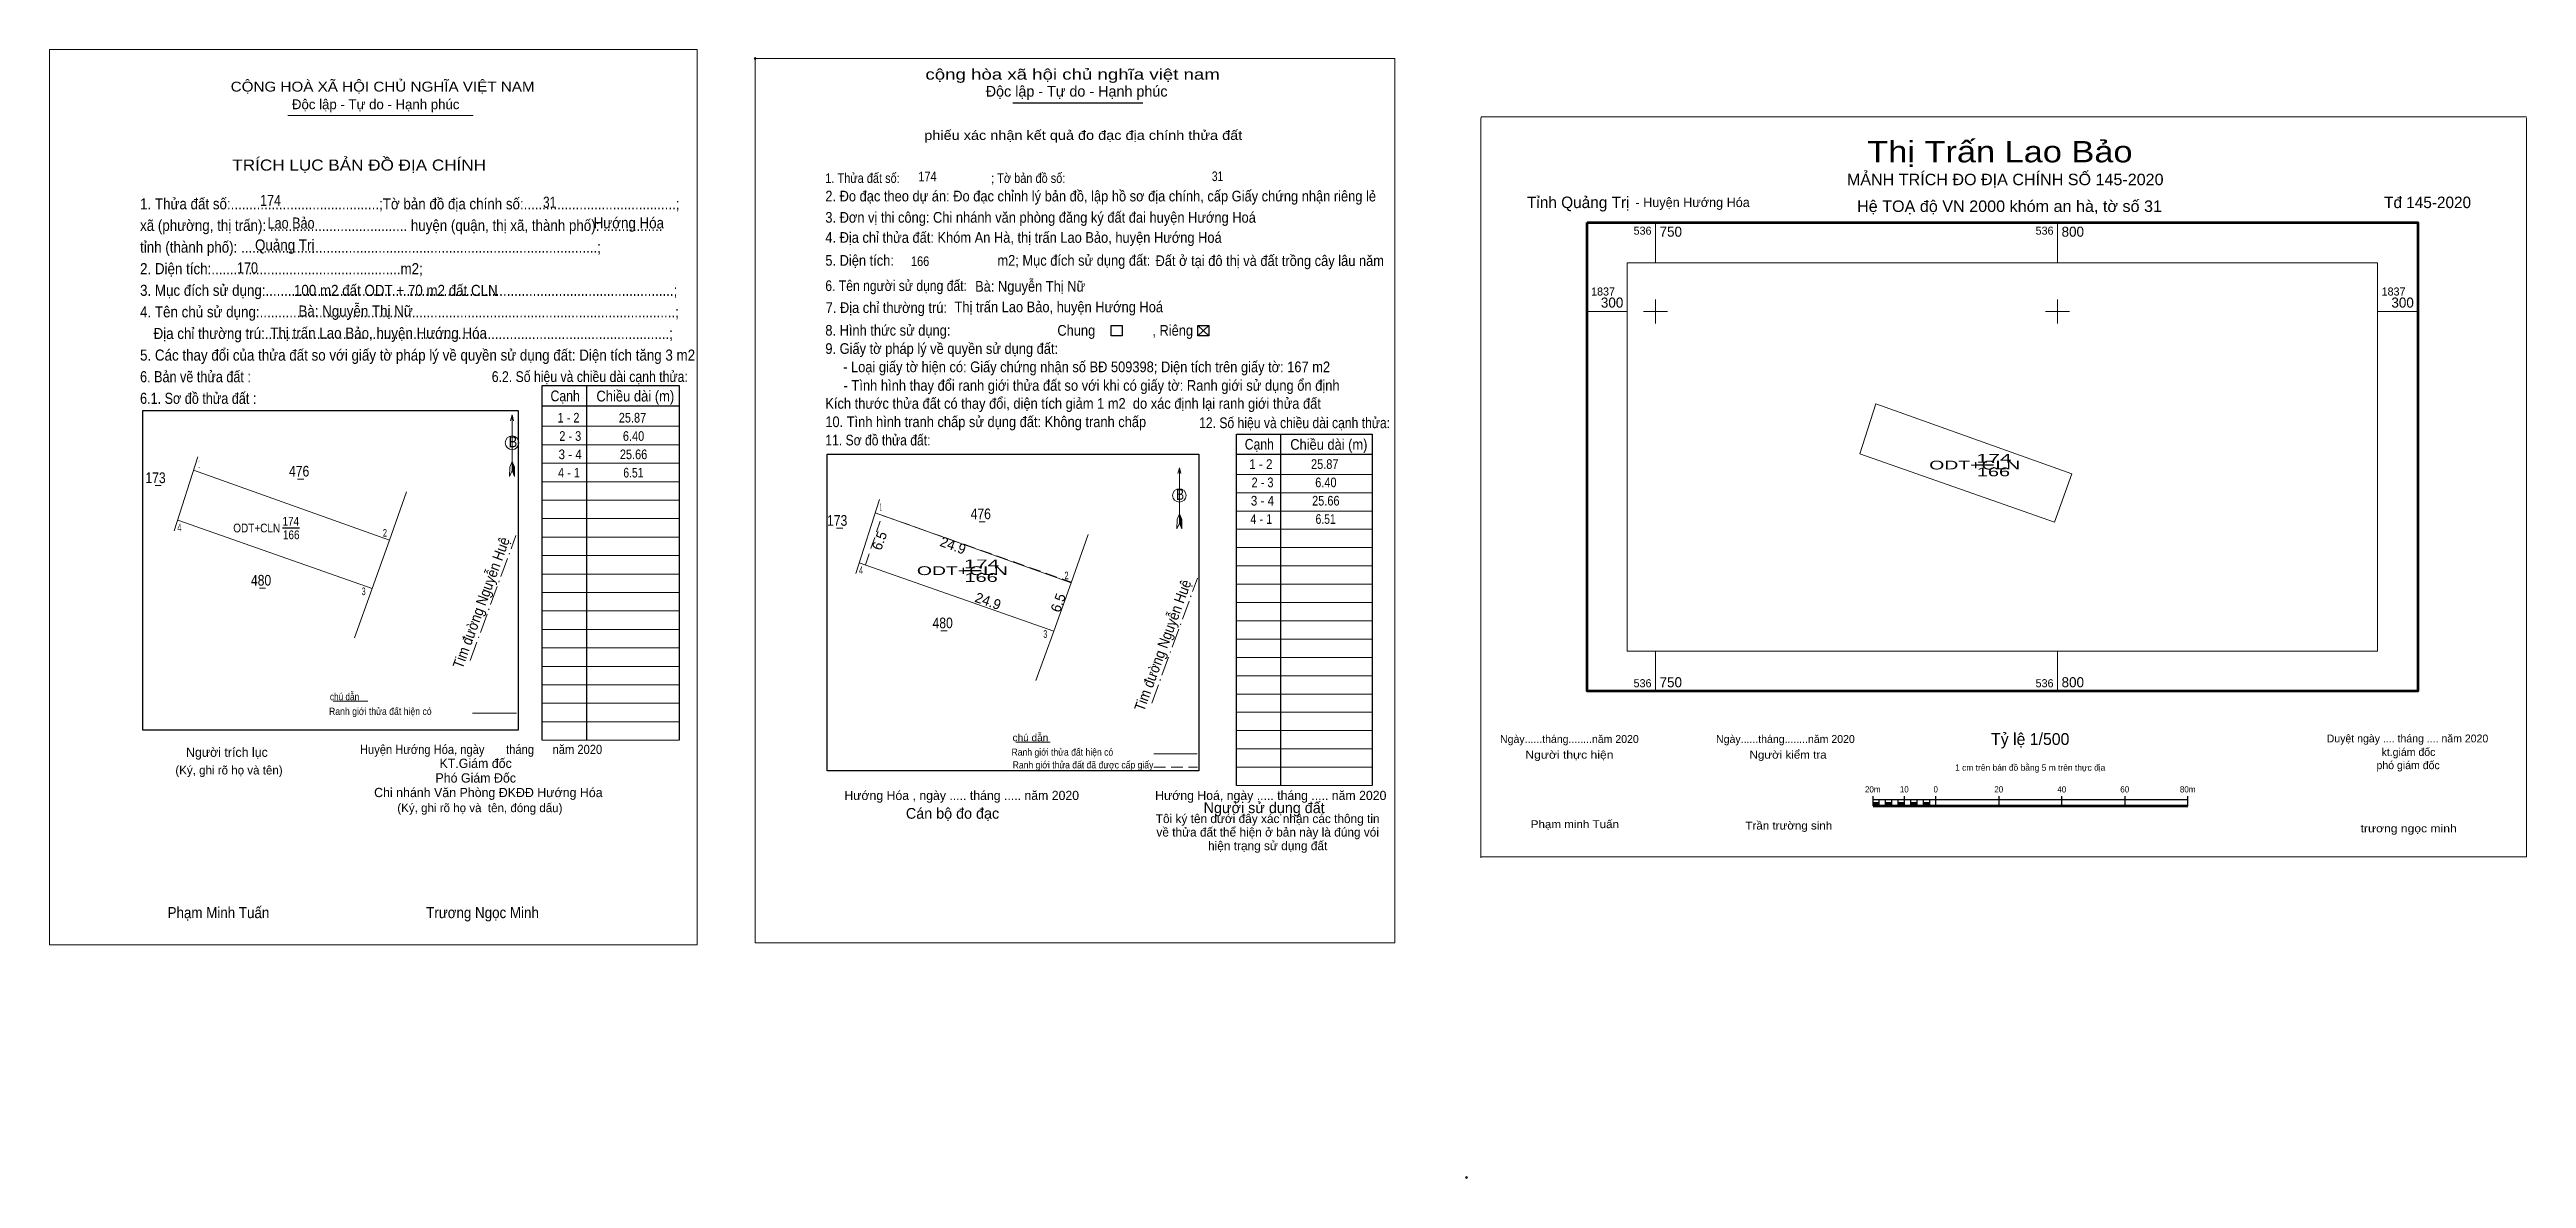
# Model space of a CAD drawing. Header units: metres. Extents: x 536550 to 536858, y 1837192 to 1837333.
import ezdxf
from ezdxf.enums import TextEntityAlignment as Align

# ---------------------------------------------------------------- set-up
doc = ezdxf.new("R2010")
doc.units = ezdxf.units.M
doc.header["$LTSCALE"] = 0.48
doc.header["$PDMODE"] = 32
doc.header["$PDSIZE"] = 0.24
doc.linetypes.add('DOT_DASHED', pattern=[7.7, 5, -1.2, 0.3, -1.2])
doc.linetypes.add('MEDIUM_DASHED', pattern=[4.5, 3, -1.5])
for name, color, linetype, lineweight in [('1', 7, 'Continuous', 13), ('10', 7, 'Continuous', 13), ('13', 7, 'Continuous', 25), ('17', 7, 'Continuous', 13), ('2', 7, 'Continuous', 25), ('23', 7, 'Continuous', 13), ('27', 7, 'DOT_DASHED', 13), ('30', 7, 'Continuous', 13), ('50', 7, 'Continuous', 25), ('6', 7, 'Continuous', 13), ('63', 7, 'Continuous', 13), ('9', 7, 'Continuous', 13)]:
    doc.layers.add(name, color=color, linetype=linetype, lineweight=lineweight)
for name, color, linetype in [('16', 7, 'Continuous'), ('36', 7, 'Continuous'), ('48', 7, 'Continuous'), ('52', 7, 'Continuous')]:
    doc.layers.add(name, color=color, linetype=linetype)

msp = doc.modelspace()

# ---------------------------------------------------------------- hatches: boundary and pattern name
at = {"layer": '2'}
for points in [[(536777.05, 1837238.52), (536777.83, 1837238.52), (536777.83, 1837238.91), (536777.05, 1837238.91)], [(536778.61, 1837238.52), (536779.4, 1837238.52), (536779.4, 1837238.91), (536778.61, 1837238.91)], [(536780.18, 1837238.52), (536780.97, 1837238.52), (536780.97, 1837238.91), (536780.18, 1837238.91)], [(536781.75, 1837238.52), (536782.53, 1837238.52), (536782.53, 1837238.91), (536781.75, 1837238.91)], [(536783.32, 1837238.52), (536784.1, 1837238.52), (536784.1, 1837238.91), (536783.32, 1837238.91)]]:
    msp.add_hatch(color=256, dxfattribs=at).paths.add_polyline_path(points)

# ---------------------------------------------------------------- linework, layer by layer
at = {"layer": '1'}
for p, q in [((536693.06, 1837298.27), (536694.42, 1837296.99)), ((536693.06, 1837296.99), (536694.42, 1837298.27)), ((536607.77, 1837287.16), (536607.77, 1837280.21)), ((536611.52, 1837285.73), (536628.56, 1837285.73)), ((536611.52, 1837283.43), (536628.56, 1837283.43)), ((536607.77, 1837281.36), (536607.48, 1837280.65)), ((536607.77, 1837281.36), (536608.07, 1837280.65)), ((536607.77, 1837281.26), (536608.07, 1837280.54)), ((536607.77, 1837281.16), (536608.07, 1837280.44)), ((536607.77, 1837281.06), (536608.07, 1837280.34)), ((536607.77, 1837280.95), (536608.07, 1837280.24)), ((536607.77, 1837280.85), (536608.07, 1837280.13)), ((536607.77, 1837280.75), (536608.07, 1837280.03)), ((536607.77, 1837280.65), (536608.08, 1837279.93)), ((536607.77, 1837280.56), (536608.08, 1837279.82)), ((536607.77, 1837280.46), (536608.08, 1837279.72)), ((536607.77, 1837280.36), (536608.08, 1837279.62)), ((536607.77, 1837280.21), (536608.08, 1837279.5)), ((536608.08, 1837279.5), (536608.07, 1837280.65)), ((536611.52, 1837281.13), (536628.56, 1837281.13)), ((536690.77, 1837280.57), (536690.77, 1837273.68)), ((536611.52, 1837278.84), (536628.56, 1837278.84)), ((536697.89, 1837279.74), (536714.77, 1837279.74)), ((536697.89, 1837277.47), (536714.77, 1837277.47)), ((536611.52, 1837276.54), (536628.56, 1837276.54)), ((536611.52, 1837274.24), (536628.56, 1837274.24)), ((536690.77, 1837274.82), (536690.49, 1837274.12)), ((536690.77, 1837274.82), (536691.07, 1837274.12)), ((536690.77, 1837274.72), (536691.07, 1837274.02)), ((536690.77, 1837274.63), (536691.07, 1837273.92)), ((536690.77, 1837274.53), (536691.07, 1837273.82)), ((536690.77, 1837274.42), (536691.07, 1837273.72)), ((536690.77, 1837274.33), (536691.07, 1837273.61)), ((536690.77, 1837274.23), (536691.07, 1837273.51)), ((536690.77, 1837274.13), (536691.07, 1837273.41)), ((536690.77, 1837274.03), (536691.07, 1837273.31)), ((536691.08, 1837272.98), (536691.07, 1837274.12)), ((536697.89, 1837275.19), (536714.77, 1837275.19)), ((536611.52, 1837271.94), (536628.56, 1837271.94)), ((536690.77, 1837273.93), (536691.07, 1837273.2)), ((536690.77, 1837273.83), (536691.08, 1837273.1)), ((536690.77, 1837273.68), (536691.08, 1837272.98)), ((536697.89, 1837272.91), (536714.77, 1837272.91)), ((536611.52, 1837269.64), (536628.56, 1837269.64)), ((536697.89, 1837270.64), (536714.77, 1837270.64)), ((536697.89, 1837268.36), (536714.77, 1837268.36)), ((536611.52, 1837267.35), (536628.56, 1837267.35)), ((536611.52, 1837265.05), (536628.56, 1837265.05)), ((536697.89, 1837266.08), (536714.77, 1837266.08)), ((536611.52, 1837262.75), (536628.56, 1837262.75)), ((536697.89, 1837263.81), (536714.77, 1837263.81)), ((536611.52, 1837260.45), (536628.56, 1837260.45)), ((536697.89, 1837261.53), (536714.77, 1837261.53)), ((536697.89, 1837259.25), (536714.77, 1837259.25)), ((536611.52, 1837258.15), (536628.56, 1837258.15)), ((536611.52, 1837255.86), (536628.56, 1837255.86)), ((536697.89, 1837256.98), (536714.77, 1837256.98)), ((536611.52, 1837253.56), (536628.56, 1837253.56)), ((536697.89, 1837254.7), (536714.77, 1837254.7)), ((536611.52, 1837251.26), (536628.56, 1837251.26)), ((536697.89, 1837252.42), (536714.77, 1837252.42)), ((536697.89, 1837250.15), (536714.77, 1837250.15)), ((536611.52, 1837248.96), (536628.56, 1837248.96)), ((536611.52, 1837246.66), (536628.56, 1837246.66)), ((536697.89, 1837247.87), (536714.77, 1837247.87)), ((536697.89, 1837245.6), (536714.77, 1837245.6)), ((536697.89, 1837243.32), (536714.77, 1837243.32)), ((536697.89, 1837241.04), (536714.77, 1837241.04))]:
    msp.add_line(p, q, dxfattribs=at)
at = {"layer": '1', "lineweight": 25}
for p, q in [((536617.04, 1837290.79), (536617.04, 1837246.66)), ((536611.52, 1837288.29), (536628.56, 1837288.29)), ((536703.35, 1837284.75), (536703.35, 1837241.04)), ((536697.89, 1837282.28), (536714.77, 1837282.28))]:
    msp.add_line(p, q, dxfattribs=at)
for points in [[(536611.52, 1837246.66), (536611.52, 1837290.79), (536628.56, 1837290.79), (536628.56, 1837246.66)], [(536697.89, 1837241.04), (536697.89, 1837284.75), (536714.77, 1837284.75), (536714.77, 1837241.04)]]:
    msp.add_lwpolyline(points, dxfattribs=at)
for points in [[(536561.84, 1837287.71), (536608.52, 1837287.71), (536608.52, 1837247.94), (536561.84, 1837247.94)], [(536646.97, 1837282.27), (536693.21, 1837282.27), (536693.21, 1837242.88), (536646.97, 1837242.88)]]:
    msp.add_lwpolyline(points, close=True, dxfattribs=at)
at = {"layer": '1'}
for points in [[(536607.97, 1837286.42), (536607.77, 1837287.16), (536607.58, 1837286.42)], [(536607.77, 1837280.21), (536607.47, 1837279.5), (536607.48, 1837280.65)], [(536690.97, 1837279.84), (536690.77, 1837280.57), (536690.58, 1837279.84)], [(536690.77, 1837273.68), (536690.47, 1837272.98), (536690.49, 1837274.12)]]:
    msp.add_lwpolyline(points, dxfattribs=at)
for centre, radius in [((536607.775, 1837283.683), 0.848), ((536690.774, 1837277.129), 0.84)]:
    msp.add_circle(centre, radius, dxfattribs=at)
msp.add_point((536638.01, 1837331.51), dxfattribs=at)
at = {"layer": '10'}
for p, q in [((536565.76, 1837272.72), (536568.69, 1837281.92)), ((536568.16, 1837280.27), (536592.53, 1837271.56)), ((536590.39, 1837265.53), (536566.19, 1837274.07)), ((536650.53, 1837267.41), (536653.46, 1837276.61)), ((536652.93, 1837274.96), (536677.3, 1837266.25)), ((536675.16, 1837260.22), (536650.96, 1837268.76))]:
    msp.add_line(p, q, dxfattribs=at)
msp.add_lwpolyline([(536799.62, 1837273.79), (536775.42, 1837282.32), (536777.39, 1837288.53), (536801.76, 1837279.82)], dxfattribs=at)
at = {"layer": '13'}
for p, q in [((536789.89, 1837280.92), (536792.03, 1837280.92)), ((536579.21, 1837273.08), (536581.35, 1837273.08)), ((536663.98, 1837267.77), (536666.12, 1837267.77))]:
    msp.add_line(p, q, dxfattribs=at)
at = {"layer": '17'}
for p, q in [((536585.52, 1837251.52), (536589.84, 1837251.52)), ((536670.42, 1837246.42), (536674.7, 1837246.42))]:
    msp.add_line(p, q, dxfattribs=at)
at = {"layer": '2'}
for p, q in [((536670.06, 1837325.97), (536686.22, 1837325.97)), ((536777.05, 1837238.52), (536777.05, 1837239.69)), ((536777.05, 1837239.3), (536816.22, 1837239.3)), ((536777.83, 1837238.52), (536777.83, 1837239.3)), ((536778.61, 1837238.52), (536778.61, 1837239.3)), ((536779.4, 1837238.52), (536779.4, 1837239.3)), ((536780.18, 1837238.52), (536780.18, 1837239.3)), ((536780.97, 1837238.52), (536780.97, 1837239.69)), ((536781.75, 1837238.52), (536781.75, 1837239.3)), ((536782.53, 1837238.52), (536782.53, 1837239.3)), ((536783.32, 1837238.52), (536783.32, 1837239.3)), ((536784.1, 1837238.52), (536784.1, 1837239.3)), ((536784.88, 1837238.52), (536784.88, 1837239.69)), ((536792.72, 1837238.52), (536792.72, 1837239.69)), ((536800.55, 1837238.52), (536800.55, 1837239.69)), ((536808.39, 1837238.52), (536808.39, 1837239.69)), ((536816.22, 1837238.52), (536816.22, 1837239.69))]:
    msp.add_line(p, q, dxfattribs=at)
at = {"layer": '2', "lineweight": 13}
msp.add_line((536728.3, 1837324.25), (536858.32, 1837324.25), dxfattribs=at)
at = {"layer": '2', "lineweight": 53}
msp.add_line((536777.05, 1837238.52), (536816.22, 1837238.52), dxfattribs=at)
at = {"layer": '2', "lineweight": 13}
for points in [[(536550.25, 1837332.61), (536630.79, 1837332.61), (536630.79, 1837221.22), (536550.25, 1837221.22)], [(536638.01, 1837331.51), (536717.56, 1837331.51), (536717.56, 1837221.48), (536638.01, 1837221.48)], [(536777.05, 1837238.52), (536777.83, 1837238.52), (536777.83, 1837238.91), (536777.05, 1837238.91)], [(536778.61, 1837238.52), (536779.4, 1837238.52), (536779.4, 1837238.91), (536778.61, 1837238.91)], [(536780.18, 1837238.52), (536780.97, 1837238.52), (536780.97, 1837238.91), (536780.18, 1837238.91)], [(536781.75, 1837238.52), (536782.53, 1837238.52), (536782.53, 1837238.91), (536781.75, 1837238.91)], [(536783.32, 1837238.52), (536784.1, 1837238.52), (536784.1, 1837238.91), (536783.32, 1837238.91)]]:
    msp.add_lwpolyline(points, close=True, dxfattribs=at)
for points in [[(536728.27, 1837232.02), (536728.27, 1837323.94), (536728.3, 1837324.25)], [(536858.32, 1837324.11), (536858.32, 1837232.18), (536728.3, 1837232.18)]]:
    msp.add_lwpolyline(points, dxfattribs=at)
at = {"layer": '23'}
for p, q in [((536594.64, 1837277.56), (536592.53, 1837271.56)), ((536799.62, 1837273.79), (536801.76, 1837279.82)), ((536590.39, 1837265.53), (536592.53, 1837271.56)), ((536679.41, 1837272.25), (536677.3, 1837266.25)), ((536588.17, 1837259.41), (536590.39, 1837265.53)), ((536675.16, 1837260.22), (536677.3, 1837266.25)), ((536588.17, 1837259.41), (536588.37, 1837259.97)), ((536672.94, 1837254.1), (536675.16, 1837260.22)), ((536672.94, 1837254.1), (536673.14, 1837254.66))]:
    msp.add_line(p, q, dxfattribs=at)
at = {"layer": '23', "linetype": 'MEDIUM_DASHED'}
for p, q in [((536651.72, 1837268.49), (536653.81, 1837274.65)), ((536653.81, 1837274.65), (536677.33, 1837266.34))]:
    msp.add_line(p, q, dxfattribs=at)
at = {"layer": '27'}
for p, q in [((536602.57, 1837256.61), (536608.26, 1837272.15)), ((536687.34, 1837251.3), (536693.03, 1837266.84))]:
    msp.add_line(p, q, dxfattribs=at)
at = {"layer": '30'}
msp.add_line((536579.88, 1837324.42), (536602.92, 1837324.42), dxfattribs=at)
at = {"layer": '50'}
for points in [[(536682.31, 1837298.27), (536683.68, 1837298.27), (536683.68, 1837296.99), (536682.31, 1837296.99)], [(536693.06, 1837298.27), (536694.42, 1837298.27), (536694.42, 1837296.99), (536693.06, 1837296.99)]]:
    msp.add_lwpolyline(points, close=True, dxfattribs=at)
at = {"layer": '6'}
for p, q in [((536602.86, 1837250.05), (536608.32, 1837250.05)), ((536687.59, 1837244.96), (536693, 1837244.96))]:
    msp.add_line(p, q, dxfattribs=at)
at = {"layer": '6', "linetype": 'MEDIUM_DASHED'}
msp.add_line((536687.59, 1837243.3), (536693.03, 1837243.3), dxfattribs=at)
at = {"layer": '63'}
for p, q in [((536750, 1837311.07), (536750, 1837306.07)), ((536800, 1837311.07), (536800, 1837306.07)), ((536741.48, 1837300), (536746.48, 1837300)), ((536748.5, 1837300), (536751.5, 1837300)), ((536750, 1837301.5), (536750, 1837298.5)), ((536798.5, 1837300), (536801.5, 1837300)), ((536800, 1837301.5), (536800, 1837298.5)), ((536839.8, 1837300), (536844.8, 1837300)), ((536750, 1837257.76), (536750, 1837252.76)), ((536800, 1837257.76), (536800, 1837252.76))]:
    msp.add_line(p, q, dxfattribs=at)
at = {"layer": '63', "lineweight": 53}
msp.add_lwpolyline([(536741.48, 1837311.07), (536844.8, 1837311.07), (536844.8, 1837252.76), (536741.48, 1837252.76)], close=True, dxfattribs=at)
at = {"layer": '63'}
msp.add_lwpolyline([(536746.48, 1837306.07), (536839.8, 1837306.07), (536839.8, 1837257.76), (536746.48, 1837257.76)], close=True, dxfattribs=at)
msp.add_point((536726.48, 1837192.26), dxfattribs=at)
at = {"layer": '9'}
for p, q in [((536563.37, 1837278.35), (536564.15, 1837278.35)), ((536581.09, 1837279.17), (536581.87, 1837279.17)), ((536648.14, 1837273.04), (536648.92, 1837273.04)), ((536665.86, 1837273.86), (536666.64, 1837273.86)), ((536576.35, 1837265.6), (536577.13, 1837265.6)), ((536661.12, 1837260.29), (536661.9, 1837260.29))]:
    msp.add_line(p, q, dxfattribs=at)

# ---------------------------------------------------------------- texts
at = {"layer": '1'}
for s, height, width, p in [('1. Thửa đất số:                              ; Tờ bản đồ số:', 1.2, 0.85, (536646.74, 1837316.01)), ('2. Đo đạc theo dự án: Đo đạc chỉnh lý bản đồ, lập hồ sơ địa chính, cấp Giấy chứng nhận riêng lẻ ', 1.328, 0.9, (536646.74, 1837313.71)), ('3. Đơn vị thi công: Chi nhánh văn phòng đăng ký đất đai huyện Hướng Hoá', 1.328, 0.9, (536646.74, 1837311.06)), ('4. Địa chỉ thửa đất: Khóm An Hà, thị trấn Lao Bảo, huyện Hướng Hoá', 1.328, 0.9, (536646.74, 1837308.56)), ('5. Diện tích:                             m2; Mục đích sử dụng đất:', 1.328, 0.9, (536646.74, 1837305.71)), ('Đất ở tại đô thị và đất trồng cây lâu năm', 1.328, 0.9, (536687.81, 1837305.67)), ('6. Tên người sử dụng đất:', 1.328, 0.85, (536646.74, 1837302.56)), ('Bà: Nguyễn Thị Nữ', 1.328, 0.9, (536665.37, 1837302.48)), ('7. Địa chỉ thường trú:', 1.328, 0.9, (536646.78, 1837299.83)), ('Thị trấn Lao Bảo, huyện Hướng Hoá', 1.328, 0.9, (536662.81, 1837299.92)), ('9. Giấy tờ pháp lý về quyền sử dụng đất:', 1.328, 0.9, (536646.74, 1837294.74)), ('Chung                , Riêng', 1.328, 0.9, (536675.6, 1837297)), ('6.2. Số hiệu và chiều dài cạnh thửa:', 1.34, 0.85, (536605.25, 1837291.24)), ('     - Loại giấy tờ hiện có: Giấy chứng nhận số BĐ 509398; Diện tích trên giấy tờ: 167 m2', 1.328, 0.9, (536646.74, 1837292.46)), ('Cạnh', 1.34, 0.85, (536612.56, 1837288.84)), ('Chiều dài (m)', 1.34, 0.9, (536618.27, 1837288.82)), ('Kích thước thửa đất có thay đổi, diện tích giảm 1 m2  do xác định lại ranh giới thửa đất', 1.33, 0.9, (536646.74, 1837287.91)), ('10. Tình hình tranh chấp sử dụng đất: Không tranh chấp', 1.328, 0.9, (536646.74, 1837285.63)), ('12. Số hiệu và chiều dài cạnh thửa:', 1.328, 0.85, (536693.23, 1837285.5)), ('B', 1.34, 0.9, (536607.35, 1837283.12)), ('11. Sơ đồ thửa đất:', 1.328, 0.85, (536646.74, 1837283.35)), ('Cạnh', 1.328, 0.85, (536698.91, 1837282.83)), ('Chiều dài (m)', 1.328, 0.9, (536704.57, 1837282.81)), ('B', 1.328, 0.85, (536690.36, 1837276.58))]:
    msp.add_text(s, height=height, dxfattribs=dict(at, width=width)).set_placement(p)
at = {"layer": '10'}
for s, width, p in [('174', 0.85, (536576.43, 1837313.14)), ('31', 0.8, (536611.63, 1837312.92)), ('Lao Bảo', 0.85, (536577.37, 1837310.33)), ('Hướng Hóa', 0.9, (536617.92, 1837310.35)), ('Quảng Trị', 0.9, (536575.81, 1837307.6)), ('170', 0.85, (536573.56, 1837304.75)), ('100 m2 đất ODT + 70 m2 đất CLN', 0.9, (536580.65, 1837301.95)), ('Bà: Nguyễn Thị Nữ', 0.9, (536581.21, 1837299.38)), ('Thị trấn Lao Bảo, huyện Hướng Hóa', 0.9, (536577.71, 1837296.64))]:
    msp.add_text(s, height=1.38, dxfattribs=dict(at, width=width)).set_placement(p)
at = {"layer": '10', "width": 0.9}
for s, height, p in [('Huyện Hướng Hóa, ngày       tháng      năm 2020', 1.152, (536603.925, 1837244.95)), ('Phạm Minh Tuấn', 1.38, (536571.26, 1837224.53)), ('Trương Ngọc Minh', 1.38, (536604.105, 1837224.53))]:
    msp.add_text(s, height=height, dxfattribs=at).set_placement(p, align=Align.CENTER)
at = {"layer": '13'}
for width, p in [(1.65, (536796.03, 1837280.36)), (0.85, (536579.28, 1837272.53)), (1.65, (536670.12, 1837267.22))]:
    msp.add_text('ODT+CLN ', height=1.093, dxfattribs=dict(at, width=width)).set_placement(p, align=Align.RIGHT)
for s, height, width, p in [('174', 1.093, 1.8, (536792.1, 1837281.2)), ('166', 1.09, 1.7, (536792.03, 1837279.51)), ('174', 1.093, 0.85, (536580.255, 1837273.37)), ('166', 1.09, 0.85, (536580.31, 1837271.68)), ('174', 1.093, 1.8, (536666.19, 1837268.06)), ('166', 1.09, 1.7, (536666.12, 1837266.37))]:
    msp.add_text(s, height=height, dxfattribs=dict(at, width=width)).set_placement(p, align=Align.CENTER)
at = {"layer": '16'}
for s, rotation, p in [('6.5', 69.814, (536653.66, 1837270.19)), ('24.9', 339.718, (536660.88, 1837270.88)), ('24.9', 340.929, (536665.24, 1837263.92)), ('6.5', 69.861, (536675.89, 1837262.47))]:
    msp.add_text(s, height=1.25, rotation=rotation, dxfattribs=at).set_placement(p)
at = {"layer": '2'}
for s, width, p in [('cộng hòa xã hội chủ nghĩa việt nam', 1.3, (536659.19, 1837328.86)), ('     - Tình hình thay đổi ranh giới thửa đất so với khi có giấy tờ: Ranh giới sử dụng ổn định', 0.9, (536646.78, 1837290.15))]:
    msp.add_text(s, height=1.334, dxfattribs=dict(at, width=width)).set_placement(p)
for s, height, p in [('Độc lập - Tự do - Hạnh phúc', 1.334, (536666.69, 1837326.75)), ('Tỉnh Quảng Trị ', 1.43, (536734.01, 1837312.88)), ('- Huyện Hướng Hóa', 1.175, (536747.5, 1837313.01)), ('Hướng Hóa , ngày ..... tháng ..... năm 2020', 1.142, (536649.11, 1837239.23)), ('Hướng Hoá, ngày ..... tháng ..... năm 2020', 1.142, (536687.76, 1837239.23)), ('Cán bộ đo đạc', 1.334, (536656.76, 1837236.9)), ('Người sử dụng đất', 1.334, (536693.79, 1837237.6))]:
    msp.add_text(s, height=height, dxfattribs=at).set_placement(p)
for s, height, width, p in [('phiếu xác nhận kết quả đo đạc địa chính thửa đất', 1.171, 1.15, (536678.82, 1837321.36)), ('Thị Trấn Lao Bảo', 2.661, 1.2, (536792.83, 1837318.57)), ('MẢNH TRÍCH ĐO ĐỊA CHÍNH SỐ 145-2020', 1.426, 1.05, (536793.49, 1837315.73)), ('Hệ TOẠ độ VN 2000 khóm an hà, tờ số 31', 1.43, 1.05, (536794.025, 1837312.4)), ('Người thực hiện', 0.9793, 1.15, (536739.285, 1837244.38)), ('Người kiểm tra', 0.9793, 1.1, (536766.485, 1837244.38)), ('20m', 0.7833, 0.95, (536777.015, 1837240.17)), ('10', 0.7833, 0.95, (536780.935, 1837240.17)), ('0', 0.783, 0.9, (536784.85, 1837240.17)), ('20', 0.7833, 0.95, (536792.685, 1837240.17)), ('40', 0.7833, 0.95, (536800.525, 1837240.17)), ('60', 0.7833, 0.95, (536808.355, 1837240.17)), ('80m', 0.7833, 0.95, (536816.185, 1837240.17)), ('Phạm minh Tuấn', 0.9793, 1.1, (536739.965, 1837235.73)), ('Trần trường sinh', 0.9793, 1.1, (536766.575, 1837235.56)), ('trương ngọc minh', 0.9793, 1.15, (536843.67, 1837235.21))]:
    msp.add_text(s, height=height, dxfattribs=dict(at, width=width)).set_placement(p, align=Align.CENTER)
msp.add_text(' Tđ 145-2020', height=1.426, dxfattribs=at).set_placement((536851.43, 1837312.88), align=Align.RIGHT)
for s, height, p in [('Ngày......tháng........năm 2020', 0.9793, (536739.285, 1837246.33)), ('Ngày......tháng........năm 2020', 0.9793, (536766.155, 1837246.33)), ('Tỷ lệ 1/500', 1.473, (536796.6, 1837246.08)), ('Duyệt ngày .... tháng .... năm 2020', 0.9793, (536843.525, 1837246.4)), ('1 cm trên bản đồ bằng 5 m trên thực địa', 0.7833, (536796.6, 1837242.87)), ('phó giám đốc', 0.9793, (536843.6, 1837243.07)), ('kt.giám đốc', 0.9793, (536843.645, 1837244.71)), ('Tôi ký tên dưới đây xác nhận các thông tin', 1.102, (536701.755, 1837236.36)), ('về thửa đất thể hiện ở bản này là đúng vói', 1.102, (536701.76, 1837234.68)), ('hiện trạng sử dụng đất', 1.102, (536701.755, 1837232.99))]:
    msp.add_text(s, height=height, dxfattribs=at).set_placement(p, align=Align.CENTER)
at = {"layer": '23', "width": 0.9}
for p in [(536601.6, 1837255.47), (536686.37, 1837250.16)]:
    msp.add_text('Tim đường Nguyễn Huệ', height=1.328, rotation=69.861, dxfattribs=at).set_placement(p)
at = {"layer": '30'}
for s, height, width, p in [('CỘNG HOÀ XÃ HỘI CHỦ NGHĨA VIỆT NAM', 1.229, 1.15, (536572.78, 1837327.38)), ('TRÍCH LỤC BẢN ĐỒ ĐỊA CHÍNH', 1.383, 1.15, (536572.99, 1837317.54)), ('1. Thửa đất số:........................................;Tờ bản đồ địa chính số:.........................................;', 1.38, 0.9, (536561.51, 1837312.72)), ('xã (phường, thị trấn): ..................................... huyện (quận, thị xã, thành phố): ................', 1.38, 0.9, (536561.51, 1837310.04)), ('tỉnh (thành phố): ................................................................................................;', 1.38, 0.9, (536561.51, 1837307.34)), ('2. Diện tích:...................................................m2;', 1.38, 0.9, (536561.51, 1837304.65)), ('3. Mục đích sử dụng:..............................................................................................................;', 1.38, 0.9, (536561.51, 1837301.96)), ('4. Tên chủ sử dụng:................................................................................................................;', 1.38, 0.9, (536561.51, 1837299.28)), ('Địa chỉ thường trú:.............................................................................................................;', 1.38, 0.9, (536563.19, 1837296.59)), ('5. Các thay đổi của thửa đất so với giấy tờ pháp lý về quyền sử dụng đất: Diện tích tăng 3 m2', 1.38, 0.9, (536561.51, 1837293.9)), ('6. Bản vẽ thửa đất :', 1.38, 0.85, (536561.51, 1837291.21)), ('6.1. Sơ đồ thửa đất :', 1.38, 0.85, (536561.51, 1837288.52))]:
    msp.add_text(s, height=height, dxfattribs=dict(at, width=width)).set_placement(p)
msp.add_text('Độc lập - Tự do - Hạnh phúc', height=1.229, dxfattribs=at).set_placement((536580.4, 1837325.18))
for s, height, p in [('(Ký, ghi rõ họ và tên)', 1.075, (536572.57, 1837242.41)), ('Người trích lục', 1.152, (536572.31, 1837244.6)), ('KT.Giám đốc', 1.152, (536603.245, 1837243.22)), ('Chi nhánh Văn Phòng ĐKĐĐ Hướng Hóa', 1.152, (536604.83, 1837239.59)), ('Phó Giám Đốc', 1.152, (536603.26, 1837241.4)), ('(Ký, ghi rõ họ và  tên, đóng dấu)', 1.075, (536603.775, 1837237.72))]:
    msp.add_text(s, height=height, dxfattribs=at).set_placement(p, align=Align.CENTER)
at = {"layer": '36', "width": 0.85}
for s, p in [('476', (536581.295, 1837279.48)), ('173', (536563.43, 1837278.66)), ('173', (536648.21, 1837273.35)), ('476', (536666.07, 1837274.17)), ('480', (536576.56, 1837265.91)), ('480', (536661.335, 1837260.6))]:
    msp.add_text(s, height=1.328, dxfattribs=at).set_placement(p, align=Align.CENTER)
at = {"layer": '48', "width": 0.9}
msp.add_text('8. Hình thức sử dụng:', height=1.328, dxfattribs=at).set_placement((536646.74, 1837297.01))
at = {"layer": '52'}
for s, width, p in [('1 - 2', 0.85, (536614.8, 1837286.2)), ('25.87', 0.85, (536622.755, 1837286.2)), ('2 - 3', 0.85, (536615.015, 1837283.92)), ('6.40', 0.85, (536622.89, 1837283.92)), ('4 - 1', 0.85, (536614.86, 1837279.36)), ('3 - 4', 0.9, (536615.005, 1837281.64)), ('25.66', 0.85, (536622.89, 1837281.64)), ('6.51', 0.8, (536622.865, 1837279.36)), ('1 - 2', 0.9, (536700.91, 1837280.43)), ('25.87', 0.85, (536708.855, 1837280.43)), ('2 - 3', 0.85, (536701.12, 1837278.15)), ('6.40', 0.85, (536709, 1837278.15)), ('4 - 1', 0.85, (536700.965, 1837273.59)), ('3 - 4', 0.9, (536701.11, 1837275.87)), ('25.66', 0.85, (536708.99, 1837275.87)), ('6.51', 0.8, (536708.965, 1837273.59))]:
    msp.add_text(s, height=1.2, dxfattribs=dict(at, width=width)).set_placement(p, align=Align.CENTER)
at = {"layer": '6'}
for s, height, width, p in [('174', 1.2, 0.85, (536658.31, 1837316.22)), ('31', 1.2, 0.8, (536694.81, 1837316.24)), ('166', 1.2, 0.85, (536657.39, 1837305.67)), ('chú dẫn', 0.8962, 0.85, (536585.13, 1837251.64)), ('Ranh giới thửa đất hiện có ', 0.8962, 0.9, (536585.01, 1837249.82)), ('chú dẫn', 0.8878, 1.05, (536670.03, 1837246.55)), ('Ranh giới thửa đất hiện có ', 0.8878, 0.9, (536669.9, 1837244.75)), ('Ranh giới thửa đất đã được cấp giấy', 0.8878, 0.9, (536670.04, 1837243.16))]:
    msp.add_text(s, height=height, dxfattribs=dict(at, width=width)).set_placement(p)
at = {"layer": '63'}
for s, height, p in [('536', 1, (536749.5, 1837309.57)), ('536', 1, (536799.5, 1837309.57)), ('300', 1.25, (536745.99, 1837300.5)), ('300', 1.25, (536844.31, 1837300.5)), ('536', 1, (536749.5, 1837253.26)), ('536', 1, (536799.5, 1837253.26))]:
    msp.add_text(s, height=height, dxfattribs=at).set_placement(p, align=Align.RIGHT)
for s, height, p in [('750', 1.25, (536750.5, 1837309.32)), ('800', 1.25, (536800.5, 1837309.32)), ('1837', 1, (536741.98, 1837302)), ('1837', 1, (536840.3, 1837302)), ('750', 1.25, (536750.5, 1837253.26)), ('800', 1.25, (536800.5, 1837253.26))]:
    msp.add_text(s, height=height, dxfattribs=at).set_placement(p)
at = {"layer": '9'}
for s, width, p in [('1', 0.2, (536568.87, 1837280.53)), ('1', 0.25, (536653.65, 1837275.22)), ('4', 0.6, (536566.4, 1837272.65)), ('2', 0.6, (536591.965, 1837272)), ('4', 0.6, (536651.18, 1837267.34)), ('3', 0.55, (536589.32, 1837264.72)), ('2', 0.6, (536676.745, 1837266.69)), ('3', 0.55, (536674.095, 1837259.41))]:
    msp.add_text(s, height=0.949, dxfattribs=dict(at, width=width)).set_placement(p, align=Align.CENTER)

doc.saveas('drawing.dxf')
